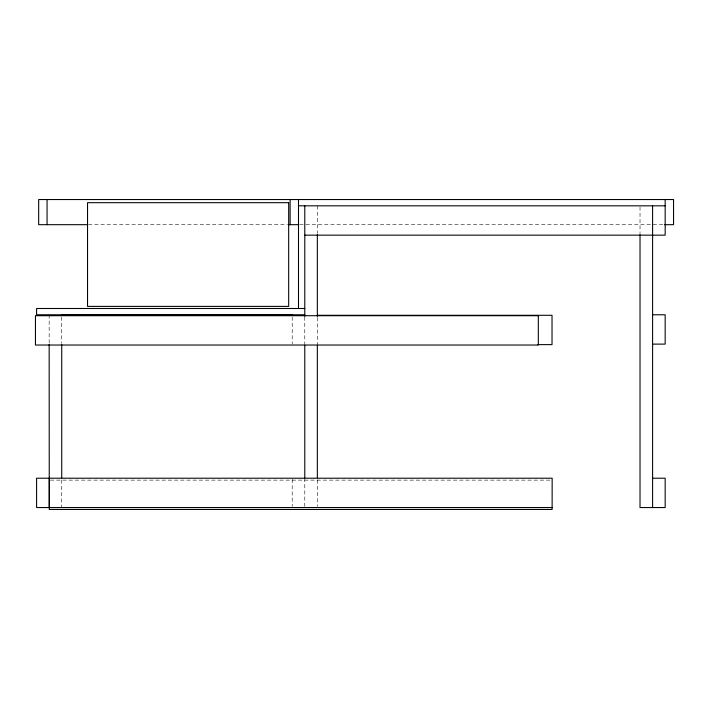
<?xml version="1.0" encoding="UTF-8"?>
<svg xmlns="http://www.w3.org/2000/svg" width="709" height="709" viewBox="0 0 709 709"><rect width="100%" height="100%" fill="white"/><g stroke="black" fill="none" stroke-linecap="round" stroke-linejoin="round"><path stroke-width="0.53" stroke-dasharray="3.54 2.66" d="M88.457 224.682L287.544 224.682M299.703 224.682L663.597 224.682M50.366 480.126L549.909 480.126M640.023 206.931L640.023 233.456M317.348 205.823L317.348 233.456M317.348 317.455L317.348 343.98M317.348 479.913L317.348 506.439M304.781 316.95L304.781 344.113M304.781 478.212L304.781 506.456M292.205 316.95L292.205 344.113M292.205 479.302L292.205 506.456M61.727 316.985L61.727 343.422M61.727 480.011L61.727 507.547M49.16 314.778L49.16 344.113"/><path stroke-width="1.06" d="M298.498 205.823L665.166 205.823M87.349 224.682L38.676 224.682L38.676 199.539L673.55 199.539L673.55 224.682L664.705 224.682M288.643 224.682L298.604 224.682M304.781 235.158L665.166 235.158L665.166 199.539M304.781 308.495L36.584 308.495L36.584 314.778L304.781 314.778M652.599 314.778L665.166 314.778L665.166 344.113L652.599 344.113M61.337 315.292L292.835 315.292M317.207 315.292L552.027 315.292L552.027 344.627L537.626 344.627M49.16 478.212L36.584 478.212L36.584 507.547L552.16 507.547M652.599 478.212L665.166 478.212L665.166 507.547L640.023 507.547L640.023 234.564M652.599 205.823L652.599 507.547M317.348 234.564L317.348 316.347M317.348 345.079L317.348 477.706M304.781 205.823L304.781 316.347M304.781 345.079L304.781 477.706M298.498 199.539L298.498 308.495M290.114 199.539L290.114 224.682M61.727 344.521L61.727 477.804M49.293 507.547L49.293 478.212L552.16 478.212L552.125 509.461L49.258 509.461L49.16 344.521M47.06 199.539L47.06 224.682M288.678 202.685L87.535 202.685L87.535 306.403L288.678 306.403L288.678 202.685M538.317 315.7L35.45 315.7L35.45 345.035L538.317 345.035L538.317 315.7"/></g></svg>
